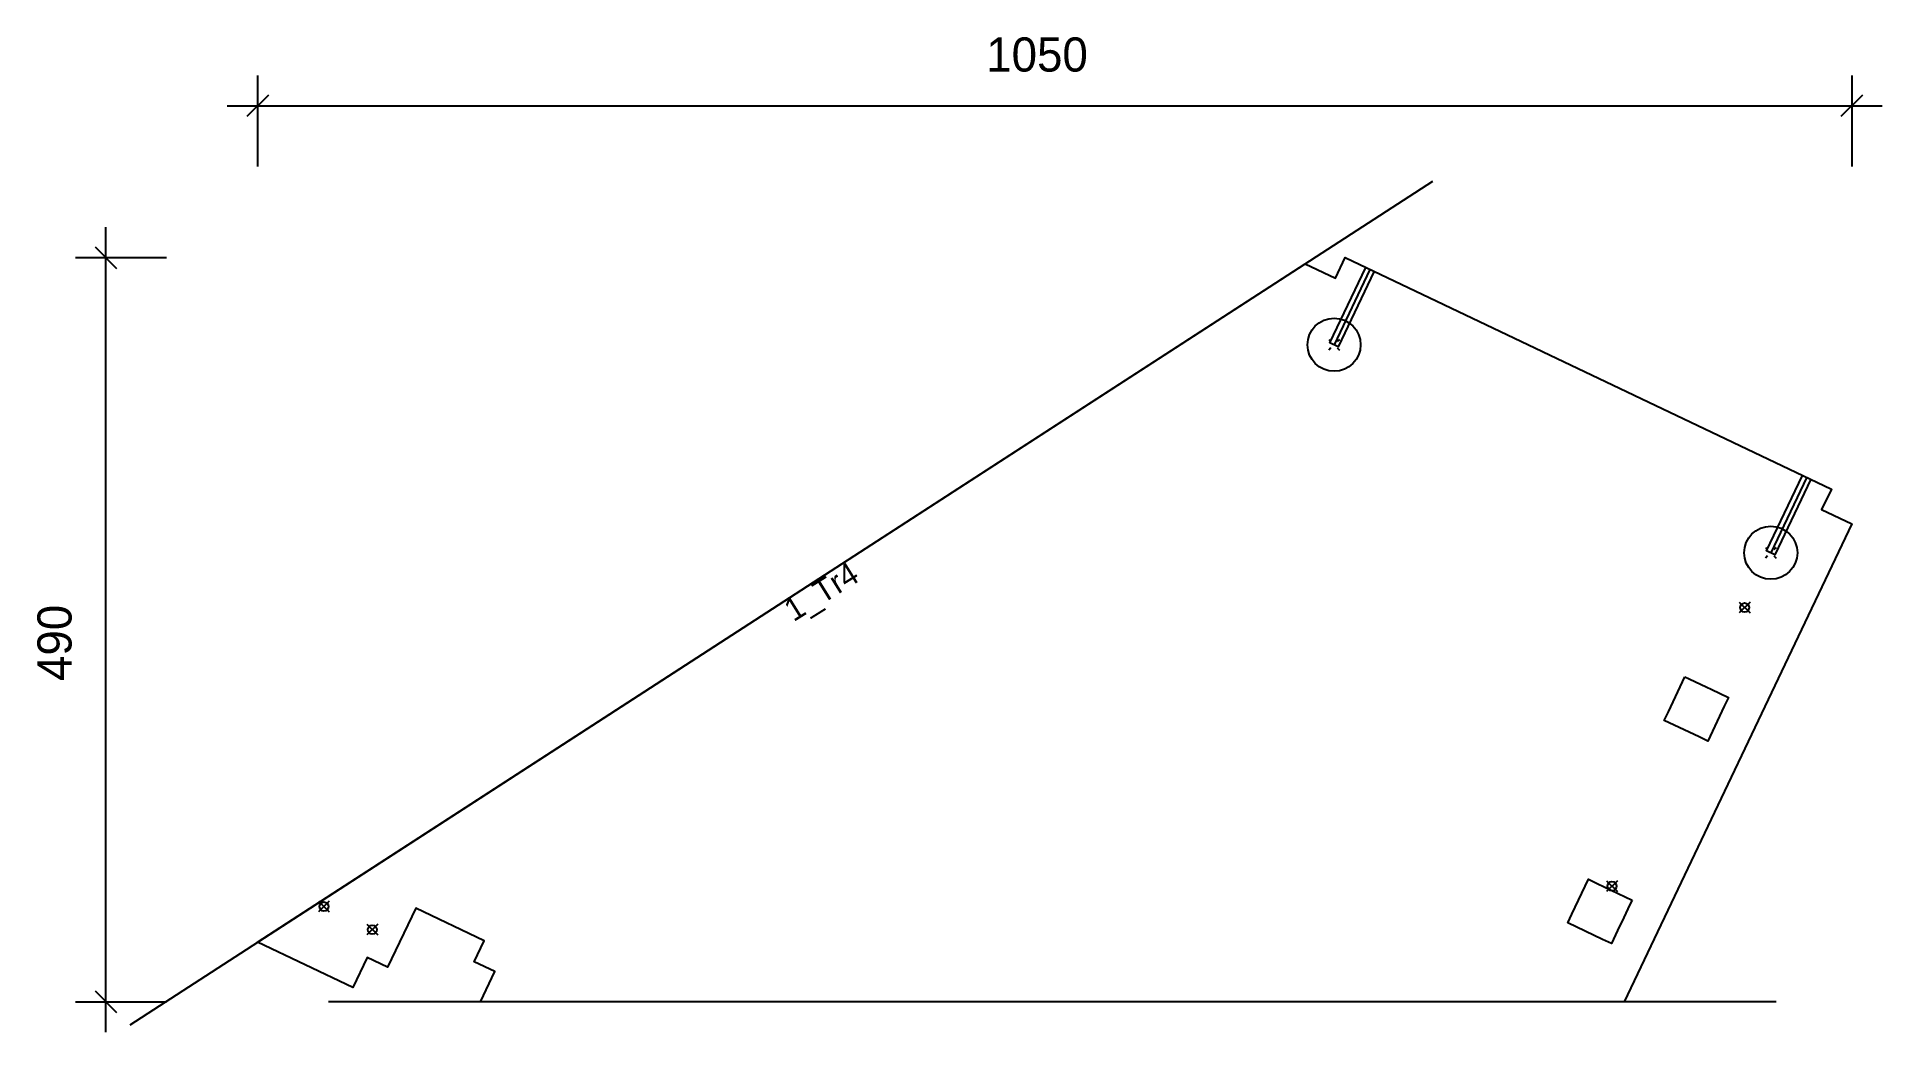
# Model space of a CAD drawing. Header units: millimetres. Extents: x -145 to 1070, y -20 to 635.
import ezdxf
from ezdxf.enums import TextEntityAlignment as Align

# ---------------------------------------------------------------- set-up
doc = ezdxf.new("R2010")
doc.units = ezdxf.units.MM
for name, color, linetype in [('CONTOUR', 7, 'CONTINUOUS'), ('CUT_', 7, 'CONTINUOUS'), ('DIMLINES', 7, 'CONTINUOUS'), ('DIMLINESTEXT', 7, 'CONTINUOUS'), ('DRILLINGSOTHER', 7, 'CONTINUOUS'), ('DRILLINGSSIDE', 7, 'CONTINUOUS'), ('EXTRATREADBACKPROFILELINES', 7, 'CONTINUOUS'), ('EXTRATREADBACKPROFILELINESTEXT', 7, 'CONTINUOUS'), ('EXTRATREADFRONTPROFILELINES', 7, 'CONTINUOUS')]:
    doc.layers.add(name, color=color, linetype=linetype)

msp = doc.modelspace()

# ---------------------------------------------------------------- linework, layer by layer
at = {"layer": 'CONTOUR', "color": 0, "linetype": '0'}
msp.add_lwpolyline([(689.927, 485.954), (709.79, 476.495), (716.239, 490.038), (1036.323, 337.61), (1029.874, 324.067), (1049.737, 314.608), (899.917, 0), (146.749, 0), (156.208, 19.863), (142.666, 26.312), (149.237, 40.111), (104.094, 61.608), (85.606, 22.785), (72.063, 29.235), (62.604, 9.372), (0, 39.185), (689.927, 485.954)], dxfattribs=at)
at = {"layer": 'CUT_', "color": 1, "linetype": '1'}
for points in [[(939.904, 213.927), (942.771, 212.562), (954.237, 207.102), (957.104, 205.737), (968.57, 200.277), (965.84, 194.543), (954.919, 171.611), (949.186, 174.341), (926.254, 185.262), (928.984, 190.995), (939.904, 213.927)], [(905.094, 66.983), (903.729, 64.116), (898.269, 52.65), (896.904, 49.783), (891.443, 38.317), (885.71, 41.047), (862.778, 51.968), (865.508, 57.701), (876.429, 80.634), (882.162, 77.904), (905.094, 66.983)]]:
    msp.add_lwpolyline(points, dxfattribs=at)
at = {"layer": 'DIMLINES', "color": 0}
for p, q in [((0, 610.038), (0, 550.038)), ((1049.737, 610.038), (1049.737, 550.038)), ((7.071, 597.109), (-7.071, 582.966)), ((1056.808, 597.109), (1042.666, 582.966)), ((-20, 590.038), (1069.737, 590.038)), ((-100, -20), (-100, 510.038)), ((-120, 490.038), (-60, 490.038)), ((-107.071, 497.109), (-92.929, 482.966)), ((-120, 0), (-60, 0)), ((-107.071, 7.071), (-92.929, -7.071))]:
    msp.add_line(p, q, dxfattribs=at)
at = {"layer": 'DRILLINGSOTHER', "color": 3}
for p, q in [((706.722, 430.52), (705.308, 429.106)), ((705.309, 436.177), (706.723, 434.763)), ((710.964, 430.52), (712.378, 429.106)), ((712.379, 436.177), (710.965, 434.763)), ((994.304, 293.571), (992.889, 292.157)), ((992.89, 299.228), (994.304, 297.814)), ((999.96, 299.228), (998.546, 297.814)), ((998.546, 293.571), (999.959, 292.157)), ((982.762, 263.114), (975.691, 256.043)), ((975.692, 263.114), (982.761, 256.043)), ((895.395, 79.65), (888.324, 72.579)), ((888.325, 79.65), (895.394, 72.579)), ((47.224, 66.219), (40.153, 59.148)), ((40.154, 66.219), (47.223, 59.148)), ((79.074, 51.052), (72.003, 43.981)), ((72.004, 51.052), (79.073, 43.981))]:
    msp.add_line(p, q, dxfattribs=at)
for centre, radius in [((708.844, 432.641), 17.5), ((996.425, 295.692), 17.5), ((979.227, 259.578), 3), ((891.859, 76.114), 3), ((43.688, 62.684), 3), ((75.539, 47.516), 3)]:
    msp.add_circle(centre, radius, dxfattribs=at)
at = {"layer": 'DRILLINGSSIDE', "color": 3}
for p, q in [((732.491, 482.298), (708.844, 432.641)), ((1020.072, 345.349), (996.425, 295.692))]:
    msp.add_line(p, q, dxfattribs=at)
at = {"layer": 'DRILLINGSSIDE', "color": 3, "linetype": '3'}
for points in [[(735.199, 481.009), (711.552, 431.352), (706.135, 433.931), (729.782, 483.588)], [(1022.781, 344.059), (999.133, 294.402), (993.716, 296.982), (1017.363, 346.639)]]:
    msp.add_lwpolyline(points, dxfattribs=at)
at = {"layer": 'EXTRATREADBACKPROFILELINES', "color": 2}
msp.add_line((-83.938, -15.17), (773.865, 540.308), dxfattribs=at)
at = {"layer": 'EXTRATREADFRONTPROFILELINES', "color": 2}
msp.add_line((999.917, 0), (46.749, 0), dxfattribs=at)

# ---------------------------------------------------------------- texts
at = {"layer": 'DIMLINESTEXT'}
msp.add_text('1050', height=22.5, dxfattribs=at).set_placement((479.795, 635.038), align=Align.TOP_LEFT)
msp.add_text('490', height=22.5, rotation=90, dxfattribs=at).set_placement((-145, 211.214), align=Align.TOP_LEFT)
at = {"layer": 'EXTRATREADBACKPROFILELINESTEXT'}
msp.add_text('1_Tr4', height=15, rotation=392, dxfattribs=at).set_placement((344.964, 262.569), align=Align.TOP_LEFT)

doc.saveas('drawing.dxf')
